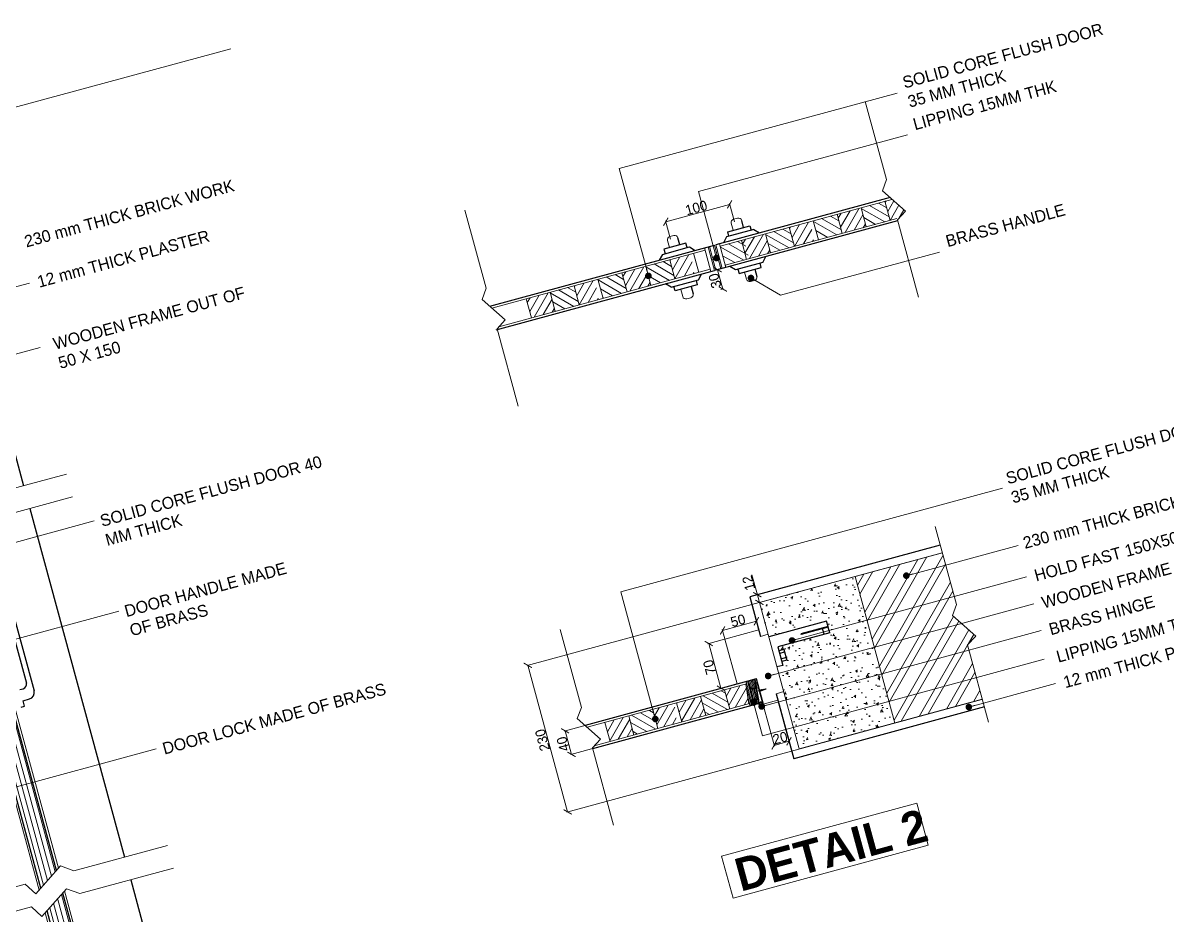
# Model space of a CAD drawing. Header units: millimetres. Extents: x -31731215 to 29997125, y -14487545 to 25622576.
# Drawn here: x 2271889 to 2278814, y -896484 to -891081 of the extents above; entities that cross this region are included whole.
import ezdxf

# ---------------------------------------------------------------- set-up
doc = ezdxf.new("R2010")
doc.units = ezdxf.units.MM
doc.header["$MEASUREMENT"] = 0
doc.linetypes.add('1', pattern=[0])
doc.linetypes.add('HIDDEN2', pattern=[0.1875, 0.125, -0.0625])
for name, color, linetype in [('DOOR', 7, 'Continuous'), ('door outer', 40, 'Continuous'), ('hard wear', 54, 'Continuous'), ('plastre', 210, 'Continuous')]:
    doc.layers.add(name, color=color, linetype=linetype)
for name, color, linetype, lineweight in [('ELE', 245, 'Continuous', 13), ('FRAME..sec', 151, 'Continuous', 30), ('HATCH', 8, '1', 18), ('text at', 136, 'Continuous', 15), ('THIN LINES', 54, 'Continuous', 0), ('toilet', 161, 'Continuous', 18), ('WALL', 10, '1', 20), ('walls', 10, 'Continuous', 20)]:
    doc.layers.add(name, color=color, linetype=linetype, lineweight=lineweight)
doc.dimstyles.new('ATISHA', dxfattribs={"dimtxt": 40, "dimasz": 25, "dimexe": 25, "dimexo": 25, "dimgap": 25, "dimtad": 2, "dimdec": 0, "dimrnd": 5, "dimzin": 0, "dimdsep": 46, "dimtxsty": 'Standard', "dimblk": 'ARCHTICK', "dimcen": 0.09, "dimclrd": 256, "dimclre": 2, "dimclrt": 256, "dimadec": 0, "dimazin": 0, "dimtfac": 1, "dimtdec": 0, "dimtofl": 0, "dimtmove": 2, "dimatfit": 3, "dimfxl": 0.18, "dimtolj": 1, "dimtzin": 0, "dimlwd": -1, "dimlwe": -1, "dimarcsym": 0})
doc.dimstyles.new('Copy of ISO-25', dxfattribs={"dimtxt": 15, "dimasz": 10, "dimexe": 1.25, "dimexo": 0.625, "dimtad": 1, "dimdec": 0, "dimtxsty": 'Standard', "dimblk": 'ARCHTICK', "dimcen": 100, "dimadec": 0, "dimazin": 0, "dimtfac": 1, "dimtdec": 0, "dimtmove": 0, "dimatfit": 3, "dimfxl": 1, "dimarcsym": 0})

# ---------------------------------------------------------------- blocks, each defined once
blk = doc.blocks.new('_ArchTick')
at = {"color": 0, "linetype": 'ByBlock', "const_width": 0.15}
blk.add_lwpolyline([(-0.5, -0.5), (0.5, 0.5)], dxfattribs=at)
blk = doc.blocks.new('SCREW')
at = {"layer": 'hard wear'}
h = blk.add_hatch(dxfattribs=at)
h.set_pattern_fill('ANSI31', color=256, scale=5, style=0)
h.set_pattern_definition([(45, (-69846.5451, 322117.2786), (-0.4419417382, 0.4419417382), [])])
h.paths.add_polyline_path([(0, 0.8), (0, -0.8), (5, -0.4), (5, 0.4)])
h.paths.add_polyline_path([(5, 0.4), (5, -0.4), (10.7, 0)])
for p, q in [((0, 0.8), (-0.6, 1.4)), ((-0.6, 1.4), (-0.6, 0.2)), ((-0.6, 0.2), (-0.4, 0.2)), ((-0.4, 0.2), (-0.4, -0.2)), ((0, -0.8), (0, 0.8)), ((0, 0.8), (10.7, 0)), ((0, -0.8), (10.7, 0)), ((-0.4, -0.2), (-0.6, -0.2)), ((-0.6, -0.2), (-0.6, -1.4)), ((-0.6, -1.4), (0, -0.8))]:
    blk.add_line(p, q, dxfattribs=at)
blk = doc.blocks.new('*D553')
at = {"layer": 'Defpoints', "color": 0, "transparency": 16777216}
for p in [(30344.1, 59197.9), (29694, 58967.9), (30344.1, 58967.9)]:
    blk.add_point(p, dxfattribs=at)
at = {"layer": 'THIN LINES', "color": 0, "lineweight": -2, "transparency": 16777216}
for p, q in [((30343.5, 59197.9), (29692.8, 59197.9)), ((29694, 59197.9), (29694, 58967.9)), ((30343.5, 58967.9), (29692.8, 58967.9))]:
    blk.add_line(p, q, dxfattribs=at)
at = {"layer": 'THIN LINES', "color": 0, "lineweight": -2, "transparency": 16777216, "xscale": 10, "yscale": 10, "zscale": 10}
for p, rotation in [((29694, 59197.9), 90), ((29694, 58967.9), 270)]:
    blk.add_blockref('_ArchTick', p, dxfattribs=dict(at, rotation=rotation))
at = {"layer": 'THIN LINES', "color": 0, "transparency": 16777216, "insert": (29685.8, 59082.9), "char_height": 15, "attachment_point": 5, "rotation": 90}
blk.add_mtext('230', dxfattribs=at)
blk = doc.blocks.new('*D554')
at = {"layer": 'Defpoints', "color": 0, "transparency": 16777216}
for p in [(30057.2, 59209.9), (30057.2, 59209.9), (30057.2, 59197.9)]:
    blk.add_point(p, dxfattribs=at)
at = {"layer": 'THIN LINES', "color": 0, "lineweight": -2, "transparency": 16777216}
for p, q in [((30057.2, 59209.9), (30057.2, 59241)), ((30056.6, 59209.9), (30056, 59209.9)), ((30057.2, 59197.9), (30057.2, 59209.9)), ((30056.6, 59197.9), (30056, 59197.9))]:
    blk.add_line(p, q, dxfattribs=at)
at = {"layer": 'THIN LINES', "color": 0, "lineweight": -2, "transparency": 16777216, "xscale": 10, "yscale": 10, "zscale": 10}
for p, rotation in [((30057.2, 59209.9), 90), ((30057.2, 59197.9), 270)]:
    blk.add_blockref('_ArchTick', p, dxfattribs=dict(at, rotation=rotation))
at = {"layer": 'THIN LINES', "color": 0, "transparency": 16777216, "insert": (30049, 59230.4), "char_height": 15, "attachment_point": 5, "rotation": 90}
blk.add_mtext('12', dxfattribs=at)
blk = doc.blocks.new('*D555')
at = {"layer": 'Defpoints', "color": 0, "transparency": 16777216}
for p in [(30045.2, 59171.5), (29992.2, 59157.9), (30045.2, 59157.9)]:
    blk.add_point(p, dxfattribs=at)
at = {"layer": 'THIN LINES', "color": 0, "lineweight": -2, "transparency": 16777216}
for p, q in [((29992.2, 59158.5), (29992.2, 59172.8)), ((29992.2, 59171.5), (30045.2, 59171.5)), ((30045.2, 59158.5), (30045.2, 59172.8))]:
    blk.add_line(p, q, dxfattribs=at)
at = {"layer": 'THIN LINES', "color": 0, "lineweight": -2, "transparency": 16777216, "xscale": 10, "yscale": 10, "zscale": 10, "rotation": 180}
blk.add_blockref('_ArchTick', (29992.2, 59171.5), dxfattribs=at)
at = {"layer": 'THIN LINES', "color": 0, "lineweight": -2, "transparency": 16777216, "xscale": 10, "yscale": 10, "zscale": 10}
blk.add_blockref('_ArchTick', (30045.2, 59171.5), dxfattribs=at)
at = {"layer": 'THIN LINES', "color": 0, "transparency": 16777216, "insert": (30018.7, 59179.8), "char_height": 15, "attachment_point": 5}
blk.add_mtext('50', dxfattribs=at)
blk = doc.blocks.new('*D556')
at = {"layer": 'Defpoints', "color": 0, "transparency": 16777216}
for p in [(29992.2, 59157.9), (29966.9, 59087.9), (29992.2, 59087.9)]:
    blk.add_point(p, dxfattribs=at)
at = {"layer": 'THIN LINES', "color": 0, "lineweight": -2, "transparency": 16777216}
for p, q in [((29991.6, 59157.9), (29965.7, 59157.9)), ((29966.9, 59157.9), (29966.9, 59087.9)), ((29991.6, 59087.9), (29965.7, 59087.9))]:
    blk.add_line(p, q, dxfattribs=at)
at = {"layer": 'THIN LINES', "color": 0, "lineweight": -2, "transparency": 16777216, "xscale": 10, "yscale": 10, "zscale": 10}
for p, rotation in [((29966.9, 59157.9), 90), ((29966.9, 59087.9), 270)]:
    blk.add_blockref('_ArchTick', p, dxfattribs=dict(at, rotation=rotation))
at = {"layer": 'THIN LINES', "color": 0, "transparency": 16777216, "insert": (29958.6, 59122.9), "char_height": 15, "attachment_point": 5, "rotation": 90}
blk.add_mtext('70', dxfattribs=at)
blk = doc.blocks.new('*D557')
at = {"layer": 'Defpoints', "color": 0, "transparency": 16777216}
for p in [(30021.9, 59047.5), (30045.2, 59047.9), (30021.9, 58983.2)]:
    blk.add_point(p, dxfattribs=at)
at = {"layer": 'THIN LINES', "color": 0, "lineweight": -2, "transparency": 16777216}
for p, q in [((30021.9, 59046.9), (30021.9, 58982)), ((30045.2, 59047.2), (30045.2, 58982)), ((30045.2, 58983.2), (30021.9, 58983.2))]:
    blk.add_line(p, q, dxfattribs=at)
at = {"layer": 'THIN LINES', "color": 0, "lineweight": -2, "transparency": 16777216, "xscale": 10, "yscale": 10, "zscale": 10, "rotation": 180}
blk.add_blockref('_ArchTick', (30021.9, 58983.2), dxfattribs=at)
at = {"layer": 'THIN LINES', "color": 0, "lineweight": -2, "transparency": 16777216, "xscale": 10, "yscale": 10, "zscale": 10}
blk.add_blockref('_ArchTick', (30045.2, 58983.2), dxfattribs=at)
at = {"layer": 'THIN LINES', "color": 0, "transparency": 16777216, "insert": (30033.6, 58991.5), "char_height": 15, "attachment_point": 5}
blk.add_mtext('20', dxfattribs=at)
blk = doc.blocks.new('*D558')
at = {"layer": 'Defpoints', "color": 0, "transparency": 16777216}
for p in [(29766.1, 59087.4), (29722.5, 59050.4), (29766.1, 59050.4)]:
    blk.add_point(p, dxfattribs=at)
at = {"layer": 'THIN LINES', "color": 0, "lineweight": -2, "transparency": 16777216}
for p, q in [((29765.5, 59087.4), (29721.2, 59087.4)), ((29722.5, 59087.4), (29722.5, 59050.4)), ((29765.5, 59050.4), (29721.2, 59050.4))]:
    blk.add_line(p, q, dxfattribs=at)
at = {"layer": 'THIN LINES', "color": 0, "lineweight": -2, "transparency": 16777216, "xscale": 10, "yscale": 10, "zscale": 10}
for p, rotation in [((29722.5, 59087.4), 90), ((29722.5, 59050.4), 270)]:
    blk.add_blockref('_ArchTick', p, dxfattribs=dict(at, rotation=rotation))
at = {"layer": 'THIN LINES', "color": 0, "transparency": 16777216, "insert": (29714.2, 59068.9), "char_height": 15, "attachment_point": 5, "rotation": 90}
blk.add_mtext('40', dxfattribs=at)
blk = doc.blocks.new('*D535')
at = {"layer": 'Defpoints', "color": 0, "transparency": 16777216}
for p in [(30131.9, 58556.6), (30131.9, 58526.2), (30135.7, 58526.2)]:
    blk.add_point(p, dxfattribs=at)
at = {"layer": 'THIN LINES', "color": 0, "lineweight": -2, "transparency": 16777216}
for p, q in [((30132.5, 58556.6), (30137, 58556.6)), ((30135.7, 58556.6), (30135.7, 58526.2)), ((30132.5, 58526.2), (30137, 58526.2))]:
    blk.add_line(p, q, dxfattribs=at)
at = {"layer": 'THIN LINES', "color": 0, "lineweight": -2, "transparency": 16777216, "xscale": 10, "yscale": 10, "zscale": 10}
for p, rotation in [((30135.7, 58556.6), 90), ((30135.7, 58526.2), 270)]:
    blk.add_blockref('_ArchTick', p, dxfattribs=dict(at, rotation=rotation))
at = {"layer": 'THIN LINES', "color": 0, "transparency": 16777216, "insert": (30127.4, 58541.4), "char_height": 15, "attachment_point": 5, "rotation": 90}
blk.add_mtext('30', dxfattribs=at)
blk = doc.blocks.new('*D536')
at = {"layer": 'Defpoints', "color": 0, "transparency": 16777216}
for p in [(30179.1, 58647.2), (30079.1, 58619), (30179.1, 58619)]:
    blk.add_point(p, dxfattribs=at)
at = {"layer": 'THIN LINES', "color": 0, "lineweight": -2, "transparency": 16777216}
for p, q in [((30079.1, 58619.6), (30079.1, 58648.4)), ((30079.1, 58647.2), (30179.1, 58647.2)), ((30179.1, 58619.6), (30179.1, 58648.4))]:
    blk.add_line(p, q, dxfattribs=at)
at = {"layer": 'THIN LINES', "color": 0, "lineweight": -2, "transparency": 16777216, "xscale": 10, "yscale": 10, "zscale": 10, "rotation": 180}
blk.add_blockref('_ArchTick', (30079.1, 58647.2), dxfattribs=at)
at = {"layer": 'THIN LINES', "color": 0, "lineweight": -2, "transparency": 16777216, "xscale": 10, "yscale": 10, "zscale": 10}
blk.add_blockref('_ArchTick', (30179.1, 58647.2), dxfattribs=at)
at = {"layer": 'THIN LINES', "color": 0, "transparency": 16777216, "insert": (30129.1, 58655.5), "char_height": 15, "attachment_point": 5}
blk.add_mtext('100', dxfattribs=at)
blk = doc.blocks.new('1')
at = {"layer": 'door outer'}
for p, q in [((23401.8, 55154.2), (23401.8, 55701.1)), ((23371.8, 55134.5), (23371.8, 55681.4)), ((23401.8, 54863.8), (23401.8, 55118.6)), ((23371.8, 54863.8), (23371.8, 55098.9))]:
    blk.add_line(p, q, dxfattribs=at)
at = {"layer": 'hard wear'}
for p, q in [((23440.3, 55562), (23440.3, 55425.3)), ((23432.2, 55547.5), (23432.2, 55439.8)), ((23420.2, 55432.8), (23425.2, 55432.8)), ((23420.2, 55406.7), (23420.2, 55415.3)), ((23420.2, 55415.3), (23430.3, 55415.3)), ((23415.1, 55406.7), (23420.2, 55406.7))]:
    blk.add_line(p, q, dxfattribs=at)
for centre, radius in [((23425.2, 55439.8), 7), ((23430.3, 55425.3), 10)]:
    blk.add_arc(centre, radius, 270, 0, dxfattribs=at)
at = {"layer": 'HATCH'}
for p, q in [((23391.9, 55147.7), (23391.9, 55694.6)), ((23399.4, 55152.7), (23399.4, 55699.6)), ((23376.9, 55137.9), (23376.9, 55684.8)), ((23384.4, 55142.8), (23384.4, 55689.7)), ((23384.4, 54864.6), (23384.4, 55107.2)), ((23391.9, 54864.6), (23391.9, 55111.1)), ((23399.4, 54864.6), (23399.4, 55117)), ((23376.9, 54864.6), (23376.9, 55102.2))]:
    blk.add_line(p, q, dxfattribs=at)
at = {"layer": 'plastre'}
for p, q in [((23506.3, 55939.4), (23506.3, 55729.2)), ((23506.3, 55693.6), (23506.3, 55146.7)), ((23506.3, 55111.1), (23506.3, 54843.8))]:
    blk.add_line(p, q, dxfattribs=at)
at = {"layer": 'toilet'}
for p, q in [((23573.7, 55729.2), (23426.7, 55729.2)), ((23573.7, 55693.6), (23426.7, 55693.6)), ((23409.1, 55159.1), (23362.1, 55128.1)), ((23426.7, 55146.7), (23409.1, 55159.1)), ((23350.6, 55146.7), (23204.9, 55146.7)), ((23362.1, 55128.1), (23350.6, 55146.7)), ((23573.7, 55146.7), (23426.7, 55146.7)), ((23409.1, 55123.4), (23362.1, 55092.5)), ((23426.7, 55111.1), (23409.1, 55123.4)), ((23350.6, 55111.1), (23204.9, 55111.1)), ((23362.1, 55092.5), (23350.6, 55111.1)), ((23573.7, 55111.1), (23426.7, 55111.1))]:
    blk.add_line(p, q, dxfattribs=at)
at = {"layer": 'WALL'}
for p, q in [((23405.3, 55156.5), (23405.3, 55703.4)), ((23368.3, 55132.2), (23368.3, 55679.1)), ((23405.3, 54848.8), (23405.3, 55120.9)), ((23368.3, 54848.8), (23368.3, 55096.6))]:
    blk.add_line(p, q, dxfattribs=at)
at = {"layer": 'text at', "char_height": 18, "attachment_point": 1}
for s, insert, width in [('{\\fStylus BT|b0|i0|c0|p34;230 mm THICK BRICK WORK}', (23605, 56094), 1367.914), ('{\\fStylus BT|b0|i0|c0|p34;12 mm THICK PLASTER}', (23607.8, 56030.1), 1367.914), ('{\\fStylus BT|b0|i0|c0|p34;WOODEN FRAME OUT OF 50 X 150}', (23606.4, 55933.2), 314.085), ('{\\fStylus BT|b0|i0|c0|p34;SOLID CORE FLUSH DOOR 40 MM THICK}', (23604.6, 55655.9), 364.377), ('{\\fStylus BT|b0|i0|c0|p34;DOOR HANDLE MADE OF BRASS}', (23604.3, 55514.3), 271.393), ('{\\fStylus BT|b0|i0|c0|p34;DOOR LOCK MADE OF BRASS}', (23605.2, 55298.4), 350.82)]:
    blk.add_mtext(s, dxfattribs=dict(at, insert=insert, width=width))
at = {"layer": 'toilet'}
for points in [[(23503.8, 56022.9), (23595.6, 56022.9)], [(23319.6, 55924.6), (23585.8, 55924.6)], [(23374, 55649.8), (23595.6, 55649.8)], [(23341.4, 55508.2), (23595.6, 55508.2)], [(23353.4, 55292.3), (23595.6, 55292.3)]]:
    blk.add_leader(points, dimstyle='ATISHA', override={"dimasz": 10, "dimgap": 25, "dimtad": 0, "dimldrblk": 'Dot'}, dxfattribs=at)
blk = doc.blocks.new('5')
at = {"layer": 'HATCH'}
h = blk.add_hatch(dxfattribs=at)
h.set_pattern_fill('AR-CONC', color=256, scale=5, style=0)
h.set_pattern_definition([(50, (-470669.045, 575339.974), (35.8630091, -3.1376067), [3.75, -41.25]), (355, (-470669.045, 575339.974), (-6.9375667, 37.6096067), [3, -33]), (100.4514, (-470666.056, 575339.713), (28.9254691, 34.4719771), [3.1870095, -35.0571056]), (46.1842, (-470669.045, 575349.974), (53.3620524, -8.2759507), [5.625, -61.875]), (96.6356, (-470664.6, 575349.285), (46.7331353, 48.7058935), [4.7805144, -52.58565]), (351.1842, (-470669.045, 575349.974), (46.7330973, 48.70593), [4.5, -49.5]), (21, (-470664.045, 575347.474), (29.8453526, -20.1309445), [3.75, -41.25]), (326, (-470664.045, 575347.474), (12.1657666, 36.2575023), [3, -33]), (71.4514, (-470661.558, 575345.797), (42.0111314, 16.1265248), [3.1870095, -35.0571056]), (37.5, (-470669.045, 575339.974), (0.60799277, 16.6446927), [0, -32.6, 0, -33.5, 0, -33.125]), (7.5, (-470669.045, 575339.974), (13.15347687, 19.7205856), [0, -19.1, 0, -31.85, 0, -12.625]), (327.5, (-470680.195, 575339.974), (26.6911218, -1.12774359), [0, -12.5, 0, -39, 0, -51.75]), (317.5, (-470685.195, 575339.974), (29.1593085, 5.0052491), [0, -16.25, 0, -25.9, 0, -36.75])])
h.paths.add_polyline_path([(30207.2, 59197.9), (30057.2, 59197.9), (30057.2, 59143.6), (30147.8, 59143.6), (30147.8, 59135.6), (30105.2, 59135.6), (30105.2, 59134.6), (30147.8, 59134.6), (30147.8, 59125.6), (30066.2, 59125.6), (30066.2, 59119.6), (30074.2, 59119.6), (30074.2, 59102.7), (30066.2, 59102.7), (30066.2, 59096.7), (30057.2, 59096.7), (30057.2, 58967.9), (30207.2, 58967.9)])
h = blk.add_hatch(dxfattribs=at)
h.set_pattern_fill('ANSI32', color=256, scale=80, style=0)
h.set_pattern_definition([(45, (-470669.045, 575339.974), (-21.2132034, 21.2132034), []), (45, (-470654.903, 575339.974), (-21.2132034, 21.2132034), [])])
h.paths.add_polyline_path([(30333.8, 59102.1), (30344.1, 59116.8), (30344.1, 59197.9), (30207.2, 59197.9), (30207.2, 58967.9), (30344.1, 58967.9), (30344.1, 59053.4), (30359.6, 59062.9)])
h = blk.add_hatch(dxfattribs=at)
h.set_pattern_fill('ANSI31', color=256, scale=15, angle=45, style=0)
h.set_pattern_definition([(270, (-43971.0383, -263940.8515), (-1.875, -3e-16), [])])
h.paths.add_polyline_path([(30017.2, 59058.1), (30006.6, 59058.5), (30017, 59056.5), (30016.4, 59050.4), (30002.3, 59050.4), (30002.7, 59053.9), (30001.6, 59053.9), (30004.9, 59083.8), (30006.1, 59083.8), (30006.5, 59087.4), (30020.4, 59087.4), (30019.9, 59082.6), (30019.8, 59082.6), (30018.9, 59074.6), (30008.4, 59075), (30018.8, 59073)])
h = blk.add_hatch(dxfattribs=at)
h.set_pattern_fill('ANSI31', color=256, scale=80, angle=90, style=0)
h.set_pattern_definition([(225, (-35932.872, -263652.242), (-7.0710678, 7.0710678), [])])
h.paths.add_polyline_path([(29821.4, 59053.9), (29783.9, 59053.9), (29783.9, 59083.8), (29821.4, 59083.8)])
h.paths.add_polyline_path([(29889.1, 59053.9), (29858.9, 59053.9), (29858.9, 59083.8), (29892.4, 59083.8)])
h = blk.add_hatch(dxfattribs=at)
h.set_pattern_fill('ANSI31', color=256, scale=80, style=0)
h.set_pattern_definition([(315, (-35932.872, -263652.242), (-7.0710678, -7.0710678), [])])
h.paths.add_polyline_path([(29858.9, 59053.9), (29846.5, 59053.9, -0.083875), (29827.3, 59083.8), (29858.9, 59083.8)])
h.paths.add_polyline_path([(29846.5, 59053.9), (29821.4, 59053.9), (29821.4, 59083.8), (29827.3, 59083.8, 0.083875)])
h = blk.add_hatch(dxfattribs=at)
h.set_pattern_fill('ANSI31', color=256, scale=80, angle=90, style=0)
h.set_pattern_definition([(225, (-35820.372, -263652.242), (-7.0710678, 7.0710678), [])])
h.paths.add_polyline_path([(29933.9, 59053.9), (29896.4, 59053.9), (29896.4, 59083.8), (29933.9, 59083.8)])
h.paths.add_polyline_path([(30001.6, 59053.9), (29971.4, 59053.9), (29971.4, 59083.8), (30004.9, 59083.8)])
h = blk.add_hatch(dxfattribs=at)
h.set_pattern_fill('ANSI31', color=256, scale=80, style=0)
h.set_pattern_definition([(315, (-35820.372, -263652.242), (-7.0710678, -7.0710678), [])])
h.paths.add_polyline_path([(29971.4, 59053.9), (29959, 59053.9, -0.083875), (29939.8, 59083.8), (29971.4, 59083.8)])
h.paths.add_polyline_path([(29959, 59053.9), (29933.9, 59053.9), (29933.9, 59083.8), (29939.8, 59083.8, 0.083875)])
at = {"layer": 'DOOR', "linetype": 'Continuous'}
for p, q in [((30344.1, 59209.9), (30045.2, 59209.9)), ((30045.2, 59209.9), (30045.2, 59147.9)), ((30045.2, 59057.9), (30045.2, 58955.9)), ((30344.1, 58955.9), (30045.2, 58955.9))]:
    blk.add_line(p, q, dxfattribs=at)
at = {"layer": 'door outer'}
for p, q in [((30020.4, 59087.4), (29753.8, 59087.4)), ((30016.6, 59050.4), (30020.4, 59087.4)), ((30016.6, 59050.4), (29755.5, 59050.4))]:
    blk.add_line(p, q, dxfattribs=at)
at = {"layer": 'ELE'}
for p, q in [((30045.2, 59157.9), (29992.2, 59157.9)), ((29992.2, 59157.9), (29992.2, 59087.9)), ((30045.2, 59157.9), (30045.2, 59147.9)), ((30045.2, 59147.9), (30057.2, 59147.9)), ((29992.2, 59087.9), (30022.2, 59087.9)), ((30006.1, 59083.8), (30006.5, 59087.4)), ((30009.7, 59087.9), (30022.2, 59087.9)), ((30022.2, 59087.9), (30022.2, 59050.4)), ((30006.1, 59083.8), (29756.1, 59083.8)), ((30001.6, 59053.9), (30004.9, 59083.8)), ((30002.7, 59053.9), (29759.2, 59053.9)), ((30002.3, 59050.4), (30002.7, 59053.9)), ((30057.2, 59057.9), (30045.2, 59057.9)), ((30045.2, 59057.9), (30045.2, 59047.9)), ((30045.2, 59047.9), (30022.2, 59047.9))]:
    blk.add_line(p, q, dxfattribs=at)
at = {"layer": 'FRAME..sec'}
for p, q in [((30147.8, 59143.6), (30057.2, 59143.6)), ((30147.8, 59135.6), (30147.8, 59143.6)), ((30066.2, 59125.6), (30066.2, 59096.7)), ((30147.8, 59125.6), (30066.2, 59125.6)), ((30074.2, 59119.6), (30066.2, 59119.6)), ((30074.2, 59119.6), (30074.2, 59102.7)), ((30147.8, 59135.6), (30105.2, 59135.6)), ((30105.2, 59135.6), (30105.2, 59134.6)), ((30147.8, 59134.6), (30105.2, 59134.6)), ((30138.8, 59125.6), (30138.8, 59134.6)), ((30147.8, 59125.6), (30147.8, 59134.6)), ((30074.2, 59115.3), (30066.2, 59115.3)), ((30074.2, 59106.6), (30066.2, 59106.6)), ((30074.2, 59102.7), (30066.2, 59102.7)), ((30022.2, 59087.9), (30022.2, 59047.9)), ((30066.2, 59096.7), (30057.2, 59096.7))]:
    blk.add_line(p, q, dxfattribs=at)
at = {"layer": 'hard wear', "linetype": 'HIDDEN2', "ltscale": 0.03}
blk.add_line((30016.2, 59049), (30019.8, 59082.6), dxfattribs=at)
at = {"layer": 'hard wear'}
for p, q in [((30017, 59050.8), (30020.3, 59082.6)), ((30019.8, 59082.6), (30020.3, 59082.6)), ((30021.7, 59082.6), (30021.7, 59050.5)), ((30021.7, 59082.6), (30022.2, 59082.6)), ((30022.2, 59078.8), (30022.2, 59049.1))]:
    blk.add_line(p, q, dxfattribs=at)
blk.add_circle((30019.2, 59048.8), 2.59, dxfattribs=at)
blk.add_arc((30019.2, 59048.8), 3, 171.721, 137.302, dxfattribs=at)
at = {"layer": 'HATCH'}
for p, q in [((29783.9, 59083.8), (29783.9, 59053.9)), ((29821.4, 59083.8), (29821.4, 59053.9)), ((29858.9, 59083.8), (29858.9, 59053.9)), ((29896.4, 59083.8), (29896.4, 59053.9)), ((29933.9, 59083.8), (29933.9, 59053.9)), ((29971.4, 59083.8), (29971.4, 59053.9)), ((30008.9, 59083.8), (30008.9, 59053.9))]:
    blk.add_line(p, q, dxfattribs=at)
at = {"layer": 'toilet'}
for p, q in [((29755.5, 59237.5), (29755.5, 59115)), ((30344.1, 59239.2), (30344.1, 59116.8)), ((29755.5, 59115), (29745.2, 59100.4)), ((30344.1, 59116.8), (30333.8, 59102.1)), ((30333.8, 59102.1), (30359.6, 59062.9)), ((29745.2, 59100.4), (29771, 59061.1)), ((29771, 59061.1), (29755.5, 59051.6)), ((29755.5, 59051.6), (29755.5, 58930.2)), ((30359.6, 59062.9), (30344.1, 59053.4)), ((30344.1, 59053.4), (30344.1, 58931.9))]:
    blk.add_line(p, q, dxfattribs=at)
at = {"layer": 'walls'}
for p, q in [((30344.1, 59197.9), (30057.2, 59197.9)), ((30057.2, 59197.9), (30057.2, 58967.9)), ((30207.2, 59197.9), (30207.2, 58967.9)), ((30344.1, 58967.9), (30057.2, 58967.9))]:
    blk.add_line(p, q, dxfattribs=at)
at = {"layer": 'walls', "rotation": 173.6574647868537}
for p in [(30019, 59073.8), (30019, 59073.8), (30017.2, 59057.3), (30017.2, 59057.3)]:
    blk.add_blockref('SCREW', p, dxfattribs=at)
at = {"layer": 'walls', "xscale": -1, "rotation": 180}
blk.add_blockref('SCREW', (30022.2, 59068.7), dxfattribs=at)
blk.add_blockref('SCREW', (30022.2, 59068.7), dxfattribs=at)
at = {"layer": 'text at', "char_height": 18, "attachment_point": 1}
for s, insert, width in [('{\\fStylus BT|b0|i0|c0|p34;SOLID CORE FLUSH DOOR 35 MM THICK}', (30466.8, 59289.7), 320.193), ('{\\fStylus BT|b0|i0|c0|p34;230 mm THICK BRICK WORK}', (30466.1, 59188.6), 1367.914), ('{\\fStylus BT|b0|i0|c0|p34;HOLD FAST 150X50 MM}', (30469.6, 59136.5), 1367.914), ('{\\fStylus BT|b0|i0|c0|p34;WOODEN FRAME OUT OF 50 X 100}', (30469.6, 59094), 1367.914), ('{\\fStylus BT|b0|i0|c0|p34;BRASS HINGE}', (30469.6, 59052.1), 1367.914), ('{\\fStylus BT|b0|i0|c0|p34;LIPPING 15MM THK}', (30469.6, 59009.1), 1367.914), ('{\\fStylus BT|b0|i0|c0|p34;12 mm THICK PLASTER}', (30469.6, 58969.1), 1367.914)]:
    blk.add_mtext(s, dxfattribs=dict(at, insert=insert, width=width))
at = {"layer": 'THIN LINES'}
for base, p1, p2, picture, middle in [((30057.2, 59209.9), (30057.2, 59197.9), (30057.2, 59209.9), '*D554', (30049, 59230.4)), ((29694, 58967.9), (30344.1, 59197.9), (30344.1, 58967.9), '*D553', (29685.8, 59082.9)), ((29966.9, 59087.9), (29992.2, 59157.9), (29992.2, 59087.9), '*D556', (29958.6, 59122.9))]:
    dim = blk.add_linear_dim(base=base, p1=p1, p2=p2, angle=90, dimstyle='Copy of ISO-25', dxfattribs=at)
    dim.commit()
    dim.dimension.update_dxf_attribs({"geometry": picture, "text_midpoint": middle})
for base, p1, p2, text, picture, middle in [((30045.2, 59171.5), (29992.2, 59157.9), (30045.2, 59157.9), '50', '*D555', (30018.7, 59179.8)), ((30021.9, 58983.2), (30045.2, 59047.9), (30021.9, 59047.5), '20', '*D557', (30033.6, 58991.5))]:
    dim = blk.add_linear_dim(base=base, p1=p1, p2=p2, text=text, dimstyle='Copy of ISO-25', dxfattribs=at)
    dim.commit()
    dim.dimension.update_dxf_attribs({"geometry": picture, "text_midpoint": middle})
dim = blk.add_aligned_dim(p1=(29766.1, 59087.4), p2=(29766.1, 59050.4), distance=-43.7, text='40', dimstyle='Copy of ISO-25', dxfattribs=at)
dim.commit()
dim.dimension.update_dxf_attribs({"geometry": '*D558', "text_midpoint": (29714.2, 59068.9)})
at = {"layer": 'toilet'}
for points in [[(29858.9, 59068.9), (29858.9, 59268.4), (30457.4, 59268.4)], [(30282.3, 59178.6), (30457.4, 59178.6)], [(30089.7, 59129.3), (30457.4, 59129.3)], [(30040.7, 59086.9), (30457.4, 59086.9)], [(30008.9, 59053.9), (30008.9, 59001.9), (30450.2, 59001.9)], [(30019.2, 59044.9), (30457.4, 59044.9)], [(30321.4, 58961.9), (30457.4, 58961.9)]]:
    blk.add_leader(points, dimstyle='ATISHA', override={"dimasz": 10, "dimgap": 25, "dimtad": 0, "dimldrblk": 'Dot'}, dxfattribs=at)
blk = doc.blocks.new('6')
at = {"layer": 'HATCH'}
h = blk.add_hatch(dxfattribs=at)
h.set_pattern_fill('ANSI31', color=256, scale=80, angle=90, style=0)
h.set_pattern_definition([(225, (-35872.121, -264145.981), (-7.0710678, 7.0710678), [])])
h.paths.add_polyline_path([(29882.2, 58560.1), (29844.7, 58560.1), (29844.7, 58590.1), (29882.2, 58590.1)])
h.paths.add_polyline_path([(29949.9, 58560.1), (29919.7, 58560.1), (29919.7, 58590.1), (29953.2, 58590.1)])
h = blk.add_hatch(dxfattribs=at)
h.set_pattern_fill('ANSI31', color=256, scale=80, style=0)
h.set_pattern_definition([(315, (-35872.121, -264145.981), (-7.0710678, -7.0710678), [])])
h.paths.add_polyline_path([(29919.7, 58560.1), (29907.3, 58560.1, -0.083875), (29888, 58590.1), (29919.7, 58590.1)])
h.paths.add_polyline_path([(29907.3, 58560.1), (29882.2, 58560.1), (29882.2, 58590.1), (29888, 58590.1, 0.083875)])
h = blk.add_hatch(dxfattribs=at)
h.set_pattern_fill('ANSI31', color=256, scale=80, style=0)
h.set_pattern_definition([(315, (-35797.121, -264145.981), (-7.0710678, -7.0710678), [])])
h.paths.add_polyline_path([(29994.7, 58560.1), (29982.3, 58560.1, -0.083875), (29963, 58590.1), (29994.7, 58590.1)])
h.paths.add_polyline_path([(29982.3, 58560.1), (29957.2, 58560.1), (29957.2, 58590.1), (29963, 58590.1, 0.083875)])
h = blk.add_hatch(dxfattribs=at)
h.set_pattern_fill('ANSI31', color=256, scale=80, angle=90, style=0)
h.set_pattern_definition([(225, (-35722.121, -264145.981), (-7.0710678, 7.0710678), [])])
h.paths.add_polyline_path([(30032.2, 58560.1), (29994.7, 58560.1), (29994.7, 58590.1), (30032.2, 58590.1)])
h.paths.add_polyline_path([(30099.9, 58560.1), (30069.7, 58560.1), (30069.7, 58590.1), (30103.2, 58590.1)])
h = blk.add_hatch(dxfattribs=at)
h.set_pattern_fill('ANSI31', color=256, scale=80, style=0)
h.set_pattern_definition([(315, (-35722.121, -264145.981), (-7.0710678, -7.0710678), [])])
h.paths.add_polyline_path([(30069.7, 58560.1), (30057.3, 58560.1, -0.083875), (30038, 58590.1), (30069.7, 58590.1)])
h.paths.add_polyline_path([(30057.3, 58560.1), (30032.2, 58560.1), (30032.2, 58590.1), (30038, 58590.1, 0.083875)])
h = blk.add_hatch(dxfattribs=at)
h.set_pattern_fill('ANSI31', color=256, scale=80, style=0)
h.set_pattern_definition([(315, (-35605.637, -264145.981), (-7.0710678, -7.0710678), [])])
h.paths.add_polyline_path([(30186.1, 58560.1), (30173.8, 58560.1, -0.083875), (30154.5, 58590.1), (30186.1, 58590.1)])
h.paths.add_polyline_path([(30173.8, 58560.1), (30148.6, 58560.1), (30148.6, 58590.1), (30154.5, 58590.1, 0.083875)])
h = blk.add_hatch(dxfattribs=at)
h.set_pattern_fill('ANSI31', color=256, scale=80, angle=90, style=0)
h.set_pattern_definition([(225, (-35534.621, -264145.981), (-7.0710678, 7.0710678), [])])
h.paths.add_polyline_path([(30219.7, 58560.1), (30182.2, 58560.1), (30182.2, 58590.1), (30219.7, 58590.1)])
h.paths.add_polyline_path([(30287.4, 58560.1), (30257.2, 58560.1), (30257.2, 58590.1), (30290.7, 58590.1)])
h = blk.add_hatch(dxfattribs=at)
h.set_pattern_fill('ANSI31', color=256, scale=80, style=0)
h.set_pattern_definition([(315, (-35534.621, -264145.981), (-7.0710678, -7.0710678), [])])
h.paths.add_polyline_path([(30257.2, 58560.1), (30244.8, 58560.1, -0.083875), (30225.5, 58590.1), (30257.2, 58590.1)])
h.paths.add_polyline_path([(30244.8, 58560.1), (30219.7, 58560.1), (30219.7, 58590.1), (30225.5, 58590.1, 0.083875)])
h = blk.add_hatch(dxfattribs=at)
h.set_pattern_fill('ANSI31', color=256, scale=80, style=0)
h.set_pattern_definition([(315, (-35459.621, -264145.981), (-7.0710678, -7.0710678), [])])
h.paths.add_polyline_path([(30332.2, 58560.1), (30319.8, 58560.1, -0.083875), (30300.5, 58590.1), (30332.2, 58590.1)])
h.paths.add_polyline_path([(30319.8, 58560.1), (30294.7, 58560.1), (30294.7, 58590.1), (30300.5, 58590.1, 0.083875)])
h = blk.add_hatch(dxfattribs=at)
h.set_pattern_fill('ANSI31', color=256, scale=80, angle=90, style=0)
h.set_pattern_definition([(225, (-35384.621, -264145.981), (-7.0710678, 7.0710678), [])])
h.paths.add_polyline_path([(30369.7, 58560.1), (30332.2, 58560.1), (30332.2, 58590.1), (30369.7, 58590.1)])
h.paths.add_polyline_path([(30421.6, 58560.1), (30433.4, 58567.4), (30418.5, 58590.1), (30407.2, 58590.1), (30407.2, 58560.1)])
h = blk.add_hatch(dxfattribs=at)
h.set_pattern_fill('ANSI31', color=256, scale=80, style=0)
h.set_pattern_definition([(315, (-35384.621, -264145.981), (-7.0710678, -7.0710678), [])])
h.paths.add_polyline_path([(30407.2, 58560.1), (30394.8, 58560.1, -0.083875), (30375.5, 58590.1), (30407.2, 58590.1)])
h.paths.add_polyline_path([(30394.8, 58560.1), (30369.7, 58560.1), (30369.7, 58590.1), (30375.5, 58590.1, 0.083875)])
at = {"layer": 'door outer'}
for p, q in [((29788.4, 58593.6), (30140.9, 58593.6)), ((30416.2, 58593.6), (30142.9, 58593.6)), ((29788.4, 58556.6), (30130.9, 58556.6)), ((30417.9, 58556.6), (30132.9, 58556.6))]:
    blk.add_line(p, q, dxfattribs=at)
at = {"layer": 'ELE'}
for p, q in [((29790.7, 58590.1), (30125.1, 58590.1)), ((30125.1, 58593.6), (30125.1, 58556.6)), ((30125.1, 58556.6), (30125.1, 58593.6)), ((30130.9, 58593.6), (30130.9, 58574.1)), ((30132.9, 58593.6), (30132.9, 58576.1)), ((30140.9, 58593.6), (30140.9, 58576.1)), ((30142.9, 58593.6), (30142.9, 58574.1)), ((30148.6, 58593.6), (30148.6, 58556.6)), ((30148.6, 58556.6), (30148.6, 58593.6)), ((30417.9, 58590.1), (30148.6, 58590.1)), ((30130.9, 58556.6), (30130.9, 58576.1)), ((30130.9, 58576.1), (30140.9, 58576.1)), ((30130.9, 58574.1), (30140.9, 58574.1)), ((30132.9, 58576.1), (30142.9, 58576.1)), ((30132.9, 58556.6), (30132.9, 58574.1)), ((30132.9, 58574.1), (30142.9, 58574.1)), ((30140.9, 58556.6), (30140.9, 58574.1)), ((30142.9, 58556.6), (30142.9, 58576.1)), ((29793.8, 58560.1), (30125.1, 58560.1)), ((30417.9, 58560.1), (30148.6, 58560.1))]:
    blk.add_line(p, q, dxfattribs=at)
at = {"layer": 'hard wear'}
for p, q in [((30090.4, 58607.9), (30090.4, 58619)), ((30190.4, 58607.9), (30190.4, 58619)), ((30061.1, 58600.9), (30054, 58593.6)), ((30061.1, 58600.9), (30103.8, 58600.9)), ((30099.9, 58607.9), (30065.3, 58607.9)), ((30065.3, 58607.9), (30065.3, 58600.9)), ((30099.9, 58600.9), (30099.9, 58607.9)), ((30103.8, 58600.9), (30110.6, 58593.6)), ((30161.8, 58600.9), (30154.9, 58593.6)), ((30204.4, 58600.9), (30161.8, 58600.9)), ((30165.6, 58607.9), (30200.3, 58607.9)), ((30165.6, 58600.9), (30165.6, 58607.9)), ((30188.5, 58607.9), (30188.5, 58608.2)), ((30200.3, 58607.9), (30200.3, 58600.9)), ((30204.4, 58600.9), (30211.5, 58593.6)), ((30061.1, 58549.3), (30054, 58556.6)), ((30061.1, 58549.3), (30103.8, 58549.3)), ((30065.3, 58542.3), (30065.3, 58549.3)), ((30099.9, 58549.3), (30099.9, 58542.3)), ((30103.8, 58549.3), (30110.6, 58556.6)), ((30161.8, 58549.3), (30154.9, 58556.6)), ((30204.4, 58549.3), (30161.8, 58549.3)), ((30165.6, 58549.3), (30165.6, 58542.3)), ((30200.3, 58542.3), (30200.3, 58549.3)), ((30204.4, 58549.3), (30211.5, 58556.6)), ((30099.9, 58542.3), (30065.3, 58542.3)), ((30090.4, 58542.3), (30090.4, 58531.2)), ((30165.6, 58542.3), (30200.3, 58542.3)), ((30188.5, 58542.3), (30188.5, 58542.1)), ((30190.4, 58542.3), (30190.4, 58531.2))]:
    blk.add_line(p, q, dxfattribs=at)
at = {"layer": 'HATCH'}
for p, q in [((29844.7, 58560.1), (29844.7, 58590.1)), ((29882.2, 58560.1), (29882.2, 58590.1)), ((29919.7, 58560.1), (29919.7, 58590.1)), ((29957.2, 58560.1), (29957.2, 58590.1)), ((29994.7, 58560.1), (29994.7, 58590.1)), ((30032.2, 58560.1), (30032.2, 58590.1)), ((30069.7, 58560.1), (30069.7, 58590.1)), ((30107.2, 58560.1), (30107.2, 58590.1)), ((30182.2, 58560.1), (30182.2, 58590.1)), ((30219.7, 58560.1), (30219.7, 58590.1)), ((30257.2, 58560.1), (30257.2, 58590.1)), ((30294.7, 58560.1), (30294.7, 58590.1)), ((30332.2, 58560.1), (30332.2, 58590.1)), ((30369.7, 58560.1), (30369.7, 58590.1)), ((30407.2, 58560.1), (30407.2, 58590.1))]:
    blk.add_line(p, q, dxfattribs=at)
at = {"layer": 'THIN LINES'}
for p, q in [((30074.1, 58619), (30074.1, 58607.9)), ((30079.1, 58624), (30085.4, 58624)), ((30174.1, 58619), (30174.1, 58607.9)), ((30179.1, 58624), (30185.4, 58624)), ((30130.9, 58593.6), (30132.9, 58593.6)), ((30130.9, 58556.6), (30132.9, 58556.6)), ((30074.1, 58531.2), (30074.1, 58542.3)), ((30174.1, 58531.2), (30174.1, 58542.3)), ((30079.1, 58526.2), (30085.4, 58526.2)), ((30179.1, 58526.2), (30185.4, 58526.2))]:
    blk.add_line(p, q, dxfattribs=at)
for centre, start, end in [((30079.1, 58619), 90, 180), ((30085.4, 58619), 0, 90), ((30179.1, 58619), 90, 180), ((30185.4, 58619), 0, 90), ((30079.1, 58531.2), 180, 270), ((30085.4, 58531.2), 270, 0), ((30179.1, 58531.2), 180, 270), ((30185.4, 58531.2), 270, 0)]:
    blk.add_arc(centre, 5, start, end, dxfattribs=at)
at = {"layer": 'toilet'}
for p, q in [((29790.2, 58743.7), (29790.2, 58621.3)), ((30417.9, 58743.7), (30417.9, 58621.3)), ((29790.2, 58621.3), (29779.9, 58606.6)), ((30417.9, 58621.3), (30407.6, 58606.6)), ((29779.9, 58606.6), (29805.7, 58567.4)), ((30407.6, 58606.6), (30433.4, 58567.4)), ((29805.7, 58567.4), (29790.2, 58557.9)), ((30433.4, 58567.4), (30417.9, 58557.9)), ((29790.2, 58557.9), (29790.2, 58436.5)), ((30417.9, 58557.9), (30417.9, 58436.5))]:
    blk.add_line(p, q, dxfattribs=at)
at = {"layer": 'text at', "char_height": 18, "width": 320.193, "attachment_point": 1}
for s, insert in [('{\\fStylus BT|b0|i0|c0|p34;SOLID CORE FLUSH DOOR 35 MM THICK}', (30480.5, 58765)), ('{\\fStylus BT|b0|i0|c0|p34;LIPPING 15MM THK}', (30479.2, 58699.9)), ('{\\fStylus BT|b0|i0|c0|p34;BRASS HANDLE}', (30480.5, 58516.1))]:
    blk.add_mtext(s, dxfattribs=dict(at, insert=insert))
at = {"layer": 'THIN LINES'}
for p1, p2, distance, picture, middle in [((30079.1, 58619), (30179.1, 58619), 28.2, '*D536', (30129.1, 58655.5)), ((30131.9, 58556.6), (30131.9, 58526.2), 3.9, '*D535', (30127.4, 58541.4))]:
    dim = blk.add_aligned_dim(p1=p1, p2=p2, distance=distance, dimstyle='Copy of ISO-25', dxfattribs=at)
    dim.commit()
    dim.dimension.update_dxf_attribs({"geometry": picture, "text_midpoint": middle})
at = {"layer": 'toilet'}
for points in [[(30032.2, 58575.1), (30032.2, 58743.3), (30467.8, 58743.3)], [(30138.6, 58574.1), (30138.6, 58678.2), (30466.5, 58678.2)], [(30181.1, 58531.2), (30217.4, 58494.3), (30466.7, 58494.3)]]:
    blk.add_leader(points, dimstyle='ATISHA', override={"dimasz": 10, "dimgap": 25, "dimtad": 0, "dimldrblk": 'Dot'}, dxfattribs=at)

msp = doc.modelspace()

# ---------------------------------------------------------------- linework, layer by layer
at = {"layer": 'THIN LINES'}
msp.add_line((2269632.492, -892193.282), (2273147.96, -891237.578), dxfattribs=at)
msp.add_lwpolyline([(2276118.008, -896128.112), (2277298.783, -895807.11), (2277367.688, -896060.572), (2276186.914, -896381.573)], close=True, dxfattribs=at)

# ---------------------------------------------------------------- block references
at = {"layer": 'THIN LINES', "xscale": 4, "yscale": 4, "zscale": 4, "rotation": 15.20868761617166}
for name, p in [('6', (2221218.611, -1150221.521)), ('1', (2239639.986, -1133659.825)), ('5', (2222447.624, -1154629.234))]:
    msp.add_blockref(name, p, dxfattribs=at)

# ---------------------------------------------------------------- texts
at = {"layer": 'toilet', "insert": (2276233.343, -896342.835), "char_height": 200, "width": 4379.71582, "attachment_point": 7, "rotation": 15.2086876}
msp.add_mtext('{\\fStylus BT|b1|i0|c0|p34;DETAIL 2}', dxfattribs=at)

doc.saveas('drawing.dxf')
